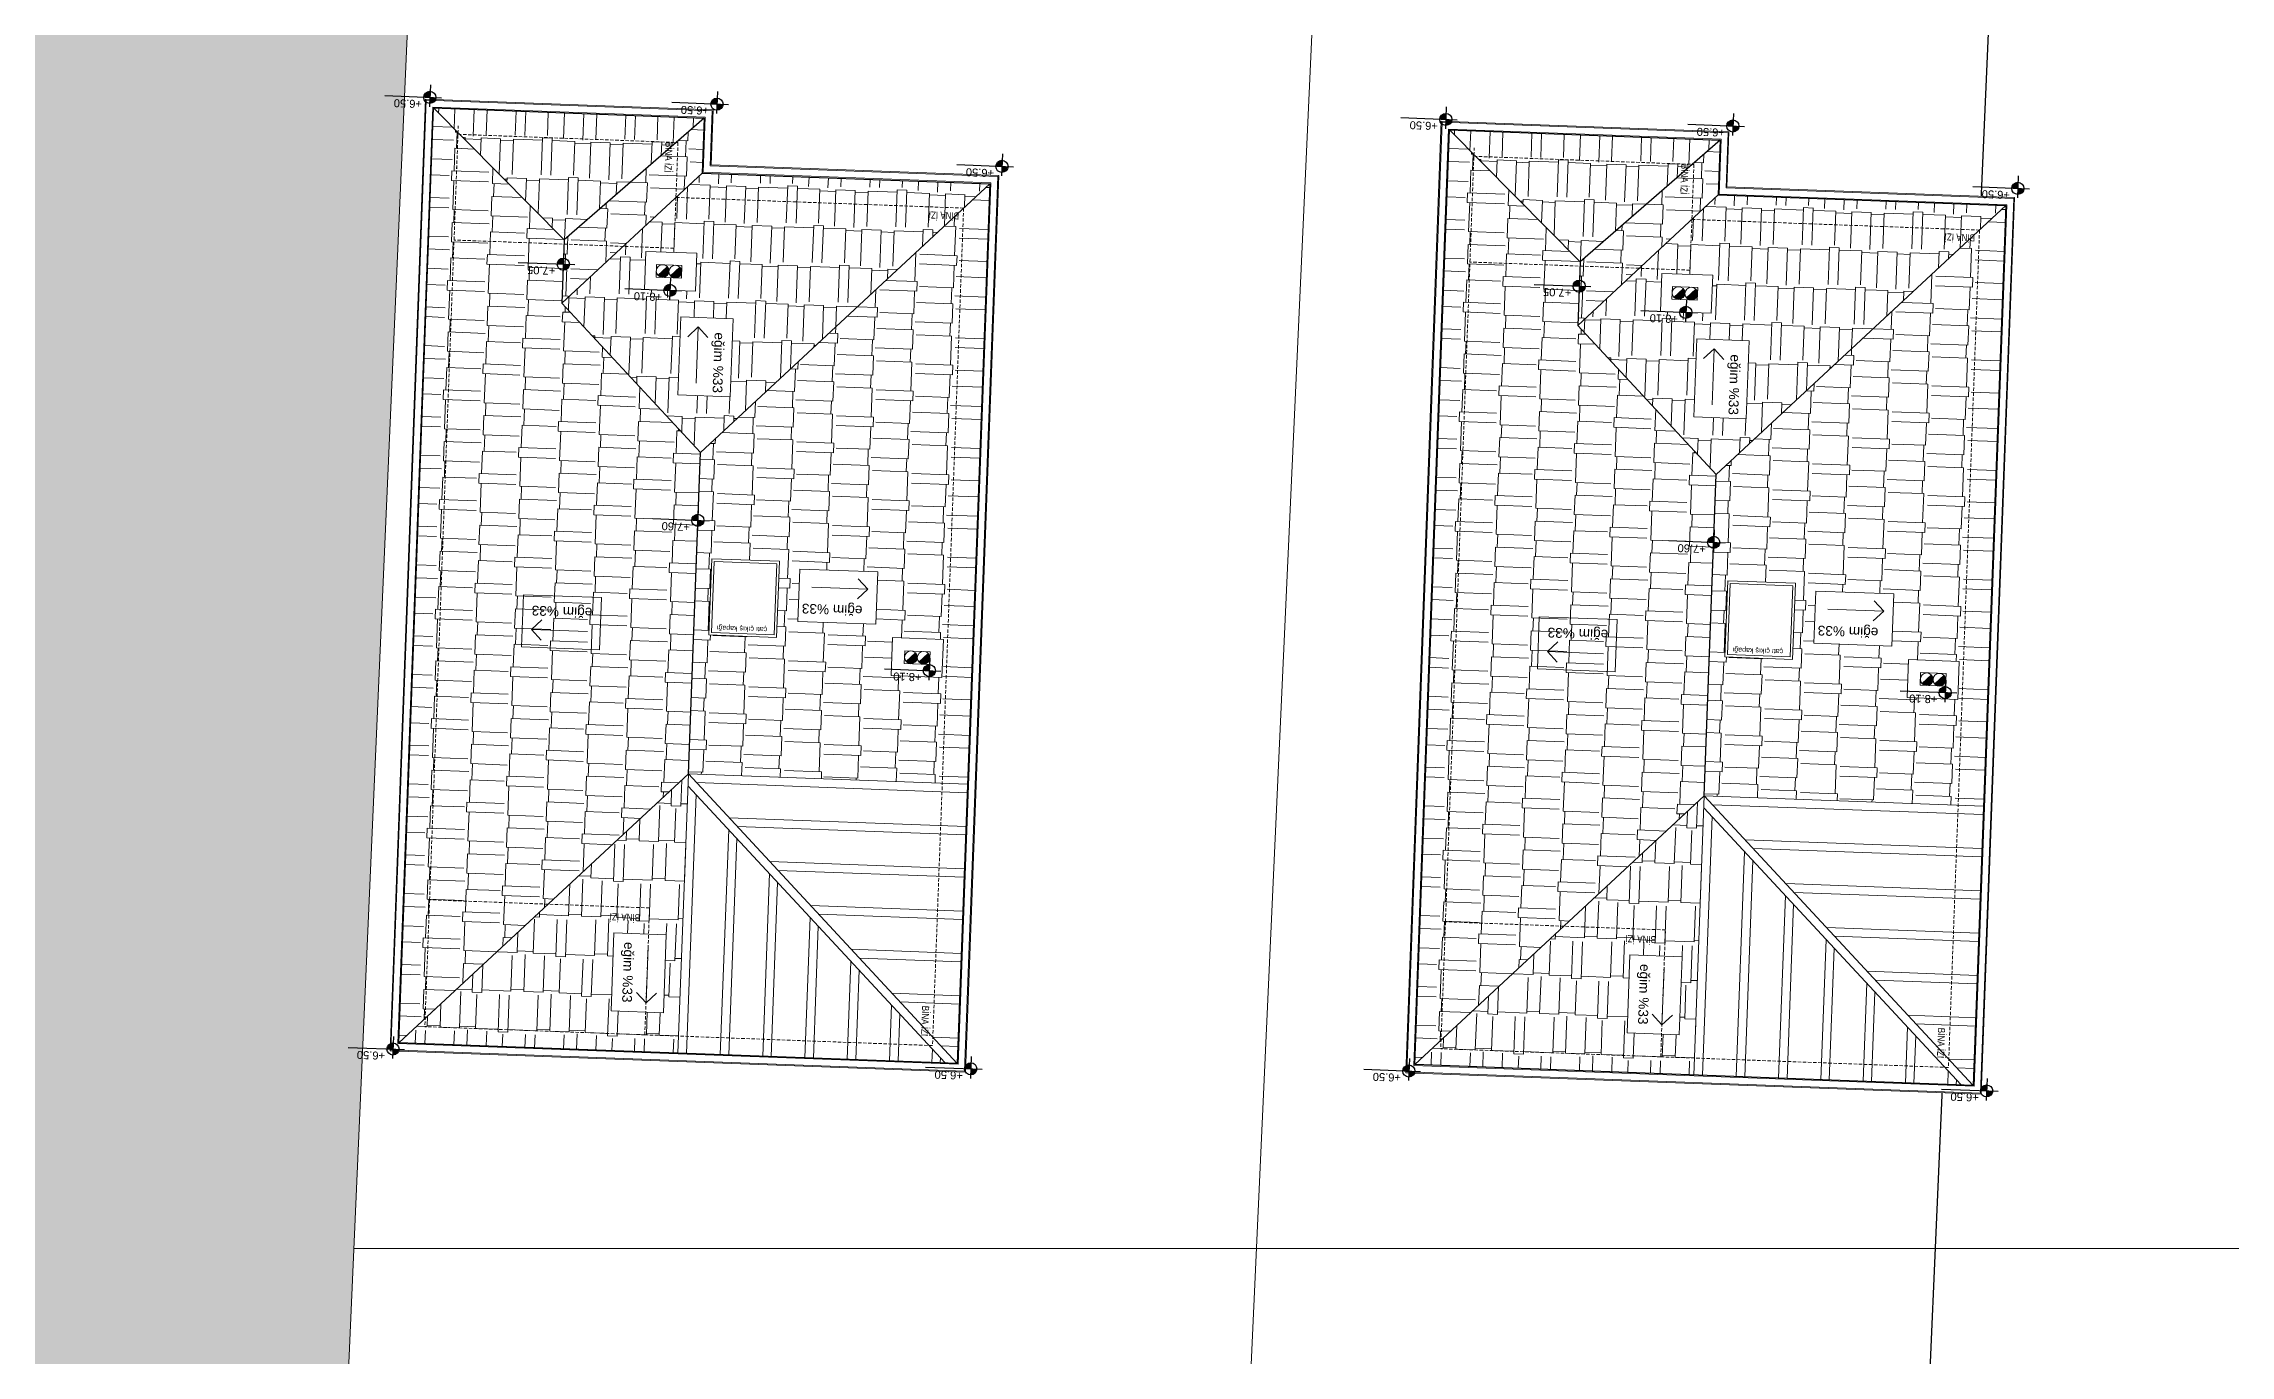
# Model space of a CAD drawing. Header units: centimetres. Extents: x 63871 to 181827, y -95930 to 42199.
# Drawn here: x 176099 to 178681, y -21051 to -19501 of the extents above; entities that cross this region are included whole.
import ezdxf
from ezdxf.enums import TextEntityAlignment as Align

# ---------------------------------------------------------------- set-up
doc = ezdxf.new("R2010")
doc.units = ezdxf.units.CM
doc.linetypes.add('11-021_500-SatisOfisi_220512$0${ Diamond }', pattern=[12, 4, -2, 2, 2, -2])
for name, color, linetype, lineweight in [('A-AREA-IDEN', 7, 'Continuous', 9), ('ARA SINIRLAR', 225, 'Continuous', 15), ('ARM_Pen_No__252', 8, 'Continuous', 18), ('Baca', 82, 'Continuous', 9), ('İz DÜŞÜMÜ', 7, '11-021_500-SatisOfisi_220512$0${ Diamond }', 18), ('OLUK', 222, 'Continuous', 15), ('TARAMA', 251, 'Continuous', 5), ('Çatı', 144, 'Continuous', 30), ('ÇEKME MESAFESİ', 5, 'Continuous', 25)]:
    doc.layers.add(name, color=color, linetype=linetype, lineweight=lineweight)
doc.layers.add('KOT', color=171, linetype='Continuous')
doc.styles.add('Arial', font='Arial.ttf', dxfattribs={"height": 250})
doc.styles.add('Arial_1', font='Arial.ttf', dxfattribs={"height": 300})
doc.styles.add('MtXpl_Arial_Narrow_1', font='')
doc.styles.get('MtXpl_Arial_Narrow_1').set_extended_font_data('Arial Narrow')
pattern_1 = [(177.87319, (374583.84, 8355.44), (-98.784803, -42.082955), [22.86, -19.05, 26.67, -11.43, 34.29, -15.24]), (177.87319, (374560.925, 8354.386), (-98.784803, -42.082955), [19.05, -72.39, 15.24, -22.86]), (177.87319, (374515.413, 8360.84), (-98.784803, -42.082955), [11.43, -118.11]), (267.87319, (374583.84, 8355.44), (30.6659616, -46.8903553), [43.815, -139.065]), (267.87319, (374560.995, 8356.29), (30.6659616, -46.8903553), [42.8625, -140.0175]), (267.87319, (374541.96, 8356.996), (30.6659616, -46.8903553), [40.005, -142.875]), (267.87319, (374515.413, 8360.842), (30.6659616, -46.8903553), [43.815, -139.065]), (267.87319, (374503.99, 8361.266), (30.6659616, -46.8903553), [43.815, -139.065]), (267.87319, (374469.618, 8359.683), (30.6659616, -46.8903553), [41.91, -140.97])]
pattern_2 = [(87.87319, (374583.84, 8355.44), (-42.082955, 98.784803), [22.86, -19.05, 26.67, -11.43, 34.29, -15.24]), (87.87319, (374582.784, 8378.356), (-42.082955, 98.784803), [19.05, -72.39, 15.24, -22.86]), (87.87319, (374589.24, 8423.87), (-42.082955, 98.784803), [11.43, -118.11]), (177.87319, (374583.84, 8355.44), (-46.8903553, -30.6659616), [43.815, -139.065]), (177.87319, (374584.688, 8378.285), (-46.8903553, -30.6659616), [42.8625, -140.0175]), (177.87319, (374585.395, 8397.322), (-46.8903553, -30.6659616), [40.005, -142.875]), (177.87319, (374589.24, 8423.868), (-46.8903553, -30.6659616), [43.815, -139.065]), (177.87319, (374589.664, 8435.29), (-46.8903553, -30.6659616), [43.815, -139.065]), (177.87319, (374588.08, 8469.662), (-46.8903553, -30.6659616), [41.91, -140.97])]
pattern_3 = [(177.87319, (375783.636, 8329.48), (-98.784803, -42.082955), [22.86, -19.05, 26.67, -11.43, 34.29, -15.24]), (177.87319, (375760.72, 8328.424), (-98.784803, -42.082955), [19.05, -72.39, 15.24, -22.86]), (177.87319, (375715.21, 8334.88), (-98.784803, -42.082955), [11.43, -118.11]), (267.87319, (375783.636, 8329.48), (30.6659616, -46.8903553), [43.815, -139.065]), (267.87319, (375760.792, 8330.327), (30.6659616, -46.8903553), [42.8625, -140.0175]), (267.87319, (375741.755, 8331.034), (30.6659616, -46.8903553), [40.005, -142.875]), (267.87319, (375715.21, 8334.88), (30.6659616, -46.8903553), [43.815, -139.065]), (267.87319, (375703.788, 8335.304), (30.6659616, -46.8903553), [43.815, -139.065]), (267.87319, (375669.415, 8333.72), (30.6659616, -46.8903553), [41.91, -140.97])]
pattern_4 = [(87.87319, (375783.636, 8329.48), (-42.082955, 98.784803), [22.86, -19.05, 26.67, -11.43, 34.29, -15.24]), (87.87319, (375782.58, 8352.394), (-42.082955, 98.784803), [19.05, -72.39, 15.24, -22.86]), (87.87319, (375789.037, 8397.906), (-42.082955, 98.784803), [11.43, -118.11]), (177.87319, (375783.636, 8329.48), (-46.8903553, -30.6659616), [43.815, -139.065]), (177.87319, (375784.485, 8352.323), (-46.8903553, -30.6659616), [42.8625, -140.0175]), (177.87319, (375785.192, 8371.36), (-46.8903553, -30.6659616), [40.005, -142.875]), (177.87319, (375789.037, 8397.906), (-46.8903553, -30.6659616), [43.815, -139.065]), (177.87319, (375789.46, 8409.328), (-46.8903553, -30.6659616), [43.815, -139.065]), (177.87319, (375787.878, 8443.7), (-46.8903553, -30.6659616), [41.91, -140.97])]

# ---------------------------------------------------------------- blocks, each defined once
blk = doc.blocks.new('afadfa')
at = {"layer": 'Baca'}
h = blk.add_hatch(color=0, dxfattribs=at)
h.dxf.hatch_style = 1
h.paths.add_polyline_path([(525548.6, 4261233.8, 0.670516), (525535.8, 4261228.6, 0.199315), (525538, 4261223.2)])
h = blk.add_hatch(color=0, dxfattribs=at)
h.dxf.hatch_style = 1
h.paths.add_polyline_path([(525563.7, 4261233.8, 0.675614), (525550.8, 4261228.6, 0.202965), (525553, 4261223.2)])
for p, q in [((525538, 4261223.2), (525548.6, 4261233.8)), ((525553, 4261223.2), (525563.7, 4261233.8))]:
    blk.add_line(p, q, dxfattribs=at)
blk.add_lwpolyline([(525535.8, 4261236.1), (525565.8, 4261236), (525565.8, 4261221), (525535.8, 4261221.1)], close=True, dxfattribs=at)
for centre in [(525543.3, 4261228.6), (525558.3, 4261228.6)]:
    blk.add_circle(centre, 7.5, dxfattribs=at)

msp = doc.modelspace()

# ---------------------------------------------------------------- hatches: boundary and pattern name
at = {"layer": 'ARM_Pen_No__252'}
h = msp.add_hatch(dxfattribs=at)
h.set_pattern_fill('AR-HBONE', color=256, scale=0.51)
h.set_pattern_definition([(45, (0, -50000), (0, 73.27889), [155.448, -51.816]), (135, (36.64, -49963.36), (7e-15, 73.27889), [155.448, -51.816])])
h.paths.add_polyline_path([(175831.7, -22792.7), (175698, -25837), (170756.8, -25732.5), (171754.5, -22792.7)], flags=16)
h.paths.add_polyline_path([(172826.5, -19554.1), (175594.7, -11397.4), (175086.1, -11173.9), (170154.1, -25719.7), (167433.7, -25662.2), (167268.2, -26108.9), (178575.2, -26347.5), (178595, -25898.2), (176249, -25848.6), (176859.4, -11953.3), (176318.3, -11715.5), (176016.1, -19117.2), (175993.1, -19117.2), (175975.4, -19521.1)])
h.paths.add_polyline_path([(175975.4, -19521.1), (172826.5, -19554.1), (171829.1, -22492.9), (175844.9, -22492.9)])

# ---------------------------------------------------------------- linework, layer by layer
at = {"layer": 'ARA SINIRLAR', "color": 5}
for p, q in [((176859.4, -11953.3), (176249, -25848.6)), ((177923.9, -12346.1), (177304.4, -25870.9)), ((176465.3, -20924.6), (178813.4, -20924.6))]:
    msp.add_line(p, q, dxfattribs=at)
at = {"layer": 'ÇEKME MESAFESİ'}
msp.add_lwpolyline([(177946.3, -29738.1), (178260.5, -22584.5), (178428.3, -18739.5), (178527.7, -16467.7), (178596.2, -14908.1), (178677.4, -13058.6), (178621.4, -12986.2), (177442.4, -12733.9), (177367, -12700.7), (174636, -11500.4), (172556.1, -11827.8), (171584.7, -14827.6), (170831.2, -17153.7), (170364.5, -18594.4), (169517.9, -21208.9), (168807.4, -23336.1), (167715.8, -26282.1)], dxfattribs=at)

# ---------------------------------------------------------------- next in the draw order: wipeouts: each hides what was drawn before it
for points in [[(177226.7, -19657.2), (177187.3, -20716.4), (176507.8, -20691.2), (176549.6, -19567), (176889.3, -19579.6), (176886.9, -19644.5)], [(178426.5, -19683.1), (178387.1, -20742.4), (177707.6, -20717.2), (177749.4, -19592.9), (178089.1, -19605.5), (178086.7, -19670.5)]]:
    msp.add_wipeout(points).dxf.layer = 'OLUK'

# ---------------------------------------------------------------- next in the draw order: hatches: boundary and pattern name
at = {"layer": 'KOT'}
h = msp.add_hatch(color=256, dxfattribs=at)
h.dxf.hatch_style = 1
h.paths.add_polyline_path([(176547.7, -19564.5, 0.009987), (176547.7, -19564.8), (176554.9, -19565.1), (176555.2, -19557.6, 0.414214)])
h = msp.add_hatch(color=256, dxfattribs=at)
h.dxf.hatch_style = 1
h.paths.add_polyline_path([(176554.7, -19571.5, 0.402561), (176562.1, -19564.9), (176554.9, -19564.7)])
h = msp.add_hatch(color=256, dxfattribs=at)
h.dxf.hatch_style = 1
h.paths.add_polyline_path([(176886.8, -19572.4, 0.009987), (176886.8, -19572.7), (176893.9, -19573), (176894.2, -19565.5, 0.414214)])
h = msp.add_hatch(color=256, dxfattribs=at)
h.dxf.hatch_style = 1
h.paths.add_polyline_path([(176893.7, -19579.4, 0.402561), (176901.1, -19572.8), (176893.9, -19572.5)])
h = msp.add_hatch(color=256, dxfattribs=at)
h.dxf.hatch_style = 1
h.paths.add_polyline_path([(177747.5, -19590.5, 0.009987), (177747.5, -19590.8), (177754.7, -19591.1), (177755, -19583.6, 0.414214)])
h = msp.add_hatch(color=256, dxfattribs=at)
h.dxf.hatch_style = 1
h.paths.add_polyline_path([(177754.5, -19597.5, 0.402561), (177761.9, -19590.9), (177754.7, -19590.6)])
h = msp.add_hatch(color=256, dxfattribs=at)
h.dxf.hatch_style = 1
h.paths.add_polyline_path([(178086.6, -19598.4, 0.009987), (178086.6, -19598.7), (178093.7, -19598.9), (178094, -19591.5, 0.414214)])
h = msp.add_hatch(color=256, dxfattribs=at)
h.dxf.hatch_style = 1
h.paths.add_polyline_path([(178093.5, -19605.4, 0.402561), (178100.9, -19598.8), (178093.7, -19598.5)])
h = msp.add_hatch(color=256, dxfattribs=at)
h.dxf.hatch_style = 1
h.paths.add_polyline_path([(177223.3, -19646.1, 0.009987), (177223.3, -19646.4), (177230.5, -19646.6), (177230.7, -19639.2, 0.414214)])
h = msp.add_hatch(color=256, dxfattribs=at)
h.dxf.hatch_style = 1
h.paths.add_polyline_path([(177230.2, -19653.1, 0.402561), (177237.6, -19646.5), (177230.5, -19646.2)])
h = msp.add_hatch(color=256, dxfattribs=at)
h.dxf.hatch_style = 1
h.paths.add_polyline_path([(178423.1, -19672, 0.009987), (178423.1, -19672.3), (178430.3, -19672.6), (178430.5, -19665.1, 0.414214)])
h = msp.add_hatch(color=256, dxfattribs=at)
h.dxf.hatch_style = 1
h.paths.add_polyline_path([(178430, -19679, 0.402561), (178437.4, -19672.4), (178430.3, -19672.2)])
h = msp.add_hatch(color=256, dxfattribs=at)
h.dxf.hatch_style = 1
h.paths.add_polyline_path([(176705.3, -19761.6, 0.009987), (176705.3, -19761.9), (176712.4, -19762.2), (176712.7, -19754.7, 0.414214)])
h = msp.add_hatch(color=256, dxfattribs=at)
h.dxf.hatch_style = 1
h.paths.add_polyline_path([(176712.2, -19768.6, 0.402561), (176719.6, -19762), (176712.4, -19761.7)])
h = msp.add_hatch(color=256, dxfattribs=at)
h.dxf.hatch_style = 1
h.paths.add_polyline_path([(176831.3, -19792.6, 0.009987), (176831.3, -19792.9), (176838.4, -19793.1), (176838.7, -19785.7, 0.414214)])
h = msp.add_hatch(color=256, dxfattribs=at)
h.dxf.hatch_style = 1
h.paths.add_polyline_path([(176838.2, -19799.6, 0.402561), (176845.6, -19793), (176838.4, -19792.7)])
h = msp.add_hatch(color=256, dxfattribs=at)
h.dxf.hatch_style = 1
h.paths.add_polyline_path([(177905.1, -19787.6, 0.009987), (177905.1, -19787.9), (177912.2, -19788.1), (177912.5, -19780.7, 0.414214)])
h = msp.add_hatch(color=256, dxfattribs=at)
h.dxf.hatch_style = 1
h.paths.add_polyline_path([(177912, -19794.6, 0.402561), (177919.4, -19788), (177912.2, -19787.7)])
h = msp.add_hatch(color=256, dxfattribs=at)
h.dxf.hatch_style = 1
h.paths.add_polyline_path([(178031.1, -19818.5, 0.009987), (178031.1, -19818.8), (178038.2, -19819.1), (178038.5, -19811.6, 0.414214)])
h = msp.add_hatch(color=256, dxfattribs=at)
h.dxf.hatch_style = 1
h.paths.add_polyline_path([(178038, -19825.5, 0.402561), (178045.4, -19818.9), (178038.2, -19818.7)])
h = msp.add_hatch(color=256, dxfattribs=at)
h.dxf.hatch_style = 1
h.paths.add_polyline_path([(176864.2, -20064.3, 0.009987), (176864.1, -20064.5), (176871.3, -20064.8), (176871.6, -20057.4, 0.414214)])
h = msp.add_hatch(color=256, dxfattribs=at)
h.dxf.hatch_style = 1
h.paths.add_polyline_path([(176871.1, -20071.3, 0.402561), (176878.5, -20064.7), (176871.3, -20064.4)])
h = msp.add_hatch(color=256, dxfattribs=at)
h.dxf.hatch_style = 1
h.paths.add_polyline_path([(178063.9, -20090.2, 0.009987), (178063.9, -20090.5), (178071.1, -20090.8), (178071.4, -20083.3, 0.414214)])
h = msp.add_hatch(color=256, dxfattribs=at)
h.dxf.hatch_style = 1
h.paths.add_polyline_path([(178070.9, -20097.2, 0.402561), (178078.3, -20090.6), (178071.1, -20090.4)])
h = msp.add_hatch(color=256, dxfattribs=at)
h.dxf.hatch_style = 1
h.paths.add_polyline_path([(177137.6, -20241.8, 0.009987), (177137.6, -20242.1), (177144.7, -20242.4), (177145, -20234.9, 0.414214)])
h = msp.add_hatch(color=256, dxfattribs=at)
h.dxf.hatch_style = 1
h.paths.add_polyline_path([(177144.5, -20248.8, 0.402561), (177151.9, -20242.2), (177144.8, -20242)])
h = msp.add_hatch(color=256, dxfattribs=at)
h.dxf.hatch_style = 1
h.paths.add_polyline_path([(178337.4, -20267.8, 0.009987), (178337.4, -20268.1), (178344.5, -20268.3), (178344.8, -20260.9, 0.414214)])
h = msp.add_hatch(color=256, dxfattribs=at)
h.dxf.hatch_style = 1
h.paths.add_polyline_path([(178344.3, -20274.8, 0.402561), (178351.7, -20268.2), (178344.6, -20267.9)])
h = msp.add_hatch(color=256, dxfattribs=at)
h.dxf.hatch_style = 1
h.paths.add_polyline_path([(176504.1, -20688.9, 0.009987), (176504.1, -20689.2), (176511.3, -20689.4), (176511.6, -20682, 0.414214)])
h = msp.add_hatch(color=256, dxfattribs=at)
h.dxf.hatch_style = 1
h.paths.add_polyline_path([(176511.1, -20695.9, 0.402561), (176518.5, -20689.3), (176511.3, -20689)])
h = msp.add_hatch(color=256, dxfattribs=at)
h.dxf.hatch_style = 1
h.paths.add_polyline_path([(177186.4, -20712.3, 0.009987), (177186.4, -20712.6), (177193.6, -20712.9), (177193.8, -20705.4, 0.414214)])
h = msp.add_hatch(color=256, dxfattribs=at)
h.dxf.hatch_style = 1
h.paths.add_polyline_path([(177703.9, -20714.8, 0.009987), (177703.9, -20715.1), (177711.1, -20715.4), (177711.4, -20707.9, 0.414214)])
h = msp.add_hatch(color=256, dxfattribs=at)
h.dxf.hatch_style = 1
h.paths.add_polyline_path([(177193.3, -20719.3, 0.402561), (177200.7, -20712.7), (177193.6, -20712.5)])
h = msp.add_hatch(color=256, dxfattribs=at)
h.dxf.hatch_style = 1
h.paths.add_polyline_path([(177710.9, -20721.8, 0.402561), (177718.3, -20715.2), (177711.1, -20715)])
h = msp.add_hatch(color=256, dxfattribs=at)
h.dxf.hatch_style = 1
h.paths.add_polyline_path([(178386.2, -20738.3, 0.009987), (178386.2, -20738.6), (178393.4, -20738.8), (178393.6, -20731.4, 0.414214)])
h = msp.add_hatch(color=256, dxfattribs=at)
h.dxf.hatch_style = 1
h.paths.add_polyline_path([(178393.1, -20745.3, 0.402561), (178400.5, -20738.7), (178393.4, -20738.4)])
at = {"layer": 'Çatı', "lineweight": 15}
h = msp.add_hatch(dxfattribs=at)
h.set_pattern_fill('AR-RSHKE', color=251, scale=0.15, angle=267.8732)
h.set_pattern_definition([(267.87319, (374583.84, 8355.44), (42.082955, -98.784803), [22.86, -19.05, 26.67, -11.43, 34.29, -15.24]), (267.87319, (374584.895, 8332.526), (42.082955, -98.784803), [19.05, -72.39, 15.24, -22.86]), (267.87319, (374578.44, 8287.014), (42.082955, -98.784803), [11.43, -118.11]), (357.87319, (374583.84, 8355.44), (46.8903553, 30.6659616), [43.815, -139.065]), (357.87319, (374582.99, 8332.597), (46.8903553, 30.6659616), [42.8625, -140.0175]), (357.87319, (374582.284, 8313.56), (46.8903553, 30.6659616), [40.005, -142.875]), (357.87319, (374578.44, 8287.014), (46.8903553, 30.6659616), [43.815, -139.065]), (357.87319, (374578.015, 8275.592), (46.8903553, 30.6659616), [43.815, -139.065]), (357.87319, (374579.598, 8241.22), (46.8903553, 30.6659616), [41.91, -140.97])])
h.paths.add_polyline_path([(176874.3, -19984.3), (176710.7, -19808.1), (176710.7, -19808.1), (176713.5, -19733.2), (176559.2, -19577.3), (176518.2, -20681.6), (176860.2, -20364)])
h = msp.add_hatch(dxfattribs=at)
h.set_pattern_fill('AR-RSHKE', color=251, scale=0.15, angle=177.8732)
h.set_pattern_definition(pattern_1)
h.paths.add_polyline_path([(176879, -19589.2), (176559.2, -19577.3), (176713.5, -19733.2)])
h.paths.add_polyline_path([(176830.8, -19614.6), (176829.2, -19655.7), (176844.4, -19656.3), (176846, -19615.2)], flags=24)
h = msp.add_hatch(dxfattribs=at)
h.set_pattern_fill('AR-RSHKE', color=251, scale=0.15, angle=447.8732)
h.set_pattern_definition(pattern_2)
h.paths.add_polyline_path([(176713.5, -19733.2), (176710.7, -19808.1), (176876.5, -19654.2), (176879, -19589.2)])
h.paths.add_polyline_path([(176830.8, -19614.6), (176829.2, -19655.7), (176844.4, -19656.3), (176846, -19615.2)], flags=25)
h = msp.add_hatch(dxfattribs=at)
h.set_pattern_fill('AR-RSHKE', color=251, scale=0.15, angle=267.8732)
h.set_pattern_definition([(267.87319, (375783.636, 8329.48), (42.082955, -98.784803), [22.86, -19.05, 26.67, -11.43, 34.29, -15.24]), (267.87319, (375784.69, 8306.564), (42.082955, -98.784803), [19.05, -72.39, 15.24, -22.86]), (267.87319, (375778.236, 8261.05), (42.082955, -98.784803), [11.43, -118.11]), (357.87319, (375783.636, 8329.48), (46.8903553, 30.6659616), [43.815, -139.065]), (357.87319, (375782.788, 8306.635), (46.8903553, 30.6659616), [42.8625, -140.0175]), (357.87319, (375782.08, 8287.598), (46.8903553, 30.6659616), [40.005, -142.875]), (357.87319, (375778.236, 8261.052), (46.8903553, 30.6659616), [43.815, -139.065]), (357.87319, (375777.81, 8249.63), (46.8903553, 30.6659616), [43.815, -139.065]), (357.87319, (375779.395, 8215.258), (46.8903553, 30.6659616), [41.91, -140.97])])
h.paths.add_polyline_path([(178074.1, -20010.3), (177910.5, -19834.1), (177910.5, -19834.1), (177913.3, -19759.1), (177759, -19603.3), (177718, -20707.5), (178060, -20390)])
h = msp.add_hatch(dxfattribs=at)
h.set_pattern_fill('AR-RSHKE', color=251, scale=0.15, angle=177.8732)
h.set_pattern_definition(pattern_3)
h.paths.add_polyline_path([(178078.8, -19615.2), (177759, -19603.3), (177913.3, -19759.1)])
h.paths.add_polyline_path([(178030.6, -19640.6), (178029, -19681.7), (178044.2, -19682.2), (178045.8, -19641.2)], flags=24)
h = msp.add_hatch(dxfattribs=at)
h.set_pattern_fill('AR-RSHKE', color=251, scale=0.15, angle=447.8732)
h.set_pattern_definition(pattern_4)
h.paths.add_polyline_path([(177913.3, -19759.1), (177910.5, -19834.1), (178076.3, -19680.1), (178078.8, -19615.2)])
h.paths.add_polyline_path([(178030.6, -19640.6), (178029, -19681.7), (178044.2, -19682.2), (178045.8, -19641.2)], flags=25)
h = msp.add_hatch(dxfattribs=at)
h.set_pattern_fill('AR-RSHKE', color=251, scale=0.15, angle=177.8732)
h.set_pattern_definition(pattern_1)
h.paths.add_polyline_path([(176710.7, -19808.1), (176874.3, -19984.3), (177216.3, -19666.8), (176876.5, -19654.2)])
h.paths.add_polyline_path([(176808.5, -19791.7), (176810.1, -19746.8), (176870.1, -19749), (176868.4, -19793.9)], flags=16)
h.paths.add_polyline_path([(176821.9, -19777.2), (176822.5, -19762.2), (176852.5, -19763.3), (176851.9, -19778.4)], flags=0)
h.paths.add_polyline_path([(176822.2, -19769.7, -1), (176837.2, -19770.3, -1), (176852.2, -19770.8, -1), (176837.2, -19770.3, -1)], flags=0)
h.paths.add_polyline_path([(176851.3, -19824.2), (176913, -19826.5), (176909.6, -19918.5), (176847.9, -19916.3)], flags=16)
h.paths.add_polyline_path([(176885.2, -19839.3), (176882.3, -19916.5), (176906, -19917.4), (176908.9, -19840.1)], flags=8)
h.paths.add_polyline_path([(177182.7, -19698.3), (177141.7, -19696.8), (177141.1, -19712), (177182.2, -19713.5)], flags=25)
h = msp.add_hatch(dxfattribs=at)
h.set_pattern_fill('AR-RSHKE', color=251, scale=0.15, angle=447.8732)
h.set_pattern_definition(pattern_2)
h.paths.add_polyline_path([(176860.2, -20364), (177190, -20376.3), (177216.3, -19666.8), (176874.3, -19984.3)])
h.paths.add_polyline_path([(177084, -20125.4), (177081.7, -20187.2), (176989.6, -20183.8), (176991.9, -20122)], flags=16)
h.paths.add_polyline_path([(176967.7, -20112.9), (176964.4, -20202.8), (176884.4, -20199.8), (176887.8, -20109.9)], flags=16)
h.paths.add_polyline_path([(176964.6, -20115.7), (176961.5, -20199.7), (176887.5, -20196.9), (176890.7, -20113)], flags=0)
h.paths.add_polyline_path([(177101.3, -20202.9), (177161.3, -20205.2), (177159.6, -20250.1), (177099.7, -20247.9)], flags=16)
h.paths.add_polyline_path([(177115.8, -20218.4), (177145.7, -20219.6), (177145.2, -20234.6), (177115.2, -20233.5)], flags=0)
h.paths.add_polyline_path([(177130.5, -20226.5, -1), (177145.5, -20227.1, -1), (177130.5, -20226.5, -1), (177115.5, -20226, -1)], flags=0)
h.paths.add_polyline_path([(177068.9, -20159.3), (176991.6, -20156.5), (176990.7, -20180.2), (177068, -20183.1)], flags=8)
h.paths.add_polyline_path([(176955.5, -20187.3), (176891.6, -20185), (176891.2, -20196.5), (176955.1, -20198.9)], flags=8)
h = msp.add_hatch(dxfattribs=at)
h.set_pattern_fill('AR-RSHKE', color=251, scale=0.15, angle=177.8732)
h.set_pattern_definition(pattern_3)
h.paths.add_polyline_path([(177910.5, -19834.1), (178074.1, -20010.3), (178416.1, -19692.7), (178076.3, -19680.1)])
h.paths.add_polyline_path([(178008.3, -19817.7), (178009.9, -19772.7), (178069.9, -19775), (178068.2, -19819.9)], flags=16)
h.paths.add_polyline_path([(178021.7, -19803.2), (178022.3, -19788.1), (178052.3, -19789.3), (178051.7, -19804.3)], flags=0)
h.paths.add_polyline_path([(178022, -19795.7, -1), (178037, -19796.2, -1), (178052, -19796.8, -1), (178037, -19796.2, -1)], flags=0)
h.paths.add_polyline_path([(178051.1, -19850.1), (178112.8, -19852.4), (178109.4, -19944.5), (178047.7, -19942.2)], flags=16)
h.paths.add_polyline_path([(178085, -19865.2), (178082.1, -19942.5), (178105.8, -19943.4), (178108.7, -19866.1)], flags=8)
h.paths.add_polyline_path([(178382.5, -19724.3), (178341.5, -19722.7), (178340.9, -19737.9), (178381.9, -19739.5)], flags=25)
h = msp.add_hatch(dxfattribs=at)
h.set_pattern_fill('AR-RSHKE', color=251, scale=0.15, angle=447.8732)
h.set_pattern_definition(pattern_4)
h.paths.add_polyline_path([(178060, -20390), (178389.8, -20402.2), (178416.1, -19692.7), (178074.1, -20010.3)])
h.paths.add_polyline_path([(178283.8, -20151.4), (178281.5, -20213.1), (178189.4, -20209.7), (178191.7, -20148)], flags=16)
h.paths.add_polyline_path([(178167.5, -20138.8), (178164.2, -20228.8), (178084.2, -20225.8), (178087.6, -20135.9)], flags=16)
h.paths.add_polyline_path([(178164.4, -20141.7), (178161.3, -20225.6), (178087.3, -20222.9), (178090.5, -20139)], flags=0)
h.paths.add_polyline_path([(178301.1, -20228.9), (178361.1, -20231.1), (178359.4, -20276.1), (178299.5, -20273.9)], flags=16)
h.paths.add_polyline_path([(178315.6, -20244.4), (178345.5, -20245.6), (178345, -20260.6), (178315, -20259.4)], flags=0)
h.paths.add_polyline_path([(178330.3, -20252.5, -1), (178345.3, -20253.1, -1), (178330.3, -20252.5, -1), (178315.3, -20251.9, -1)], flags=0)
h.paths.add_polyline_path([(178268.7, -20185.3), (178191.4, -20182.4), (178190.5, -20206.2), (178267.8, -20209)], flags=8)
h.paths.add_polyline_path([(178155.3, -20213.3), (178091.4, -20210.9), (178091, -20222.5), (178154.9, -20224.8)], flags=8)
h = msp.add_hatch(dxfattribs=at)
h.set_pattern_fill('AR-RSHKE', color=251, scale=0.15, angle=357.8732)
h.set_pattern_definition([(357.87319, (374583.84, 8355.44), (98.784803, 42.082955), [22.86, -19.05, 26.67, -11.43, 34.29, -15.24]), (357.87319, (374606.755, 8356.496), (98.784803, 42.082955), [19.05, -72.39, 15.24, -22.86]), (357.87319, (374652.266, 8350.04), (98.784803, 42.082955), [11.43, -118.11]), (87.87319, (374583.84, 8355.44), (-30.6659616, 46.8903553), [43.815, -139.065]), (87.87319, (374606.684, 8354.593), (-30.6659616, 46.8903553), [42.8625, -140.0175]), (87.87319, (374625.72, 8353.886), (-30.6659616, 46.8903553), [40.005, -142.875]), (87.87319, (374652.266, 8350.04), (-30.6659616, 46.8903553), [43.815, -139.065]), (87.87319, (374663.69, 8349.616), (-30.6659616, 46.8903553), [43.815, -139.065]), (87.87319, (374698.06, 8351.2), (-30.6659616, 46.8903553), [41.91, -140.97])])
h.paths.add_polyline_path([(176860.2, -20364), (176518.2, -20681.6), (176847.9, -20693.8)])
h.paths.add_polyline_path([(176834.1, -20554.3), (176830.6, -20646.4), (176768.9, -20644.1), (176772.3, -20552)], flags=16)
h.paths.add_polyline_path([(176778.3, -20559.4), (176775.4, -20636.7), (176799.2, -20637.6), (176802, -20560.3)], flags=8)
h.paths.add_polyline_path([(176805.9, -20527.4), (176764.9, -20525.9), (176764.3, -20541.1), (176805.4, -20542.7)], flags=24)
h = msp.add_hatch(dxfattribs=at)
h.set_pattern_fill('AR-RSHKE', color=251, scale=0.15, angle=357.8732)
h.set_pattern_definition([(357.87319, (375783.636, 8329.48), (98.784803, 42.082955), [22.86, -19.05, 26.67, -11.43, 34.29, -15.24]), (357.87319, (375806.55, 8330.534), (98.784803, 42.082955), [19.05, -72.39, 15.24, -22.86]), (357.87319, (375852.063, 8324.08), (98.784803, 42.082955), [11.43, -118.11]), (87.87319, (375783.636, 8329.48), (-30.6659616, 46.8903553), [43.815, -139.065]), (87.87319, (375806.48, 8328.63), (-30.6659616, 46.8903553), [42.8625, -140.0175]), (87.87319, (375825.517, 8327.924), (-30.6659616, 46.8903553), [40.005, -142.875]), (87.87319, (375852.063, 8324.078), (-30.6659616, 46.8903553), [43.815, -139.065]), (87.87319, (375863.485, 8323.654), (-30.6659616, 46.8903553), [43.815, -139.065]), (87.87319, (375897.858, 8325.237), (-30.6659616, 46.8903553), [41.91, -140.97])])
h.paths.add_polyline_path([(178060, -20390), (177718, -20707.5), (178047.7, -20719.8)])
h.paths.add_polyline_path([(178033.9, -20580.2), (178030.4, -20672.3), (177968.7, -20670), (177972.1, -20578)], flags=16)
h.paths.add_polyline_path([(177978.1, -20585.4), (177975.2, -20662.6), (177999, -20663.5), (178001.8, -20586.2)], flags=8)
h.paths.add_polyline_path([(178005.7, -20553.4), (177964.7, -20551.8), (177964.1, -20567.1), (178005.2, -20568.6)], flags=24)

# ---------------------------------------------------------------- next in the draw order: linework, layer by layer
at = {"layer": 'A-AREA-IDEN'}
for p, q in [((176871.8, -19836), (176859.4, -19847.5)), ((176869.3, -19902.3), (176871.8, -19836)), ((176871.8, -19836), (176883.2, -19848.4)), ((178071.6, -19862), (178059.2, -19873.4)), ((178069.1, -19928.2), (178071.6, -19862)), ((178071.6, -19862), (178083, -19874.3)), ((177072.1, -20145.9), (177060.7, -20133.6)), ((177005.9, -20143.5), (177072.1, -20145.9)), ((177072.1, -20145.9), (177059.8, -20157.4)), ((178271.9, -20171.9), (178260.5, -20159.6)), ((176674.9, -20193.6), (176687.2, -20182.1)), ((176741.1, -20196), (176674.9, -20193.6)), ((176674.9, -20193.6), (176686.3, -20205.9)), ((178205.7, -20169.4), (178271.9, -20171.9)), ((178271.9, -20171.9), (178259.6, -20183.3)), ((177874.7, -20219.5), (177887, -20208.1)), ((177940.9, -20222), (177874.7, -20219.5)), ((177874.7, -20219.5), (177886.1, -20231.9)), ((176812.6, -20568.3), (176810.2, -20634.5)), ((178012.4, -20594.2), (178010, -20660.5)), ((176810.2, -20634.5), (176798.7, -20622.2)), ((176810.2, -20634.5), (176822.5, -20623.1)), ((178010, -20660.5), (177998.5, -20648.1)), ((178010, -20660.5), (178022.3, -20649))]:
    msp.add_line(p, q, dxfattribs=at)
for points in [[(176847.9, -19916.3), (176851.3, -19824.2), (176913, -19826.5), (176909.6, -19918.5)], [(178047.7, -19942.2), (178051.1, -19850.1), (178112.8, -19852.4), (178109.4, -19944.5)], [(176964.4, -20202.8), (176884.4, -20199.8), (176887.8, -20109.9), (176967.7, -20112.9)], [(176961.5, -20199.7), (176887.5, -20196.9), (176890.7, -20113), (176964.6, -20115.7)], [(176991.9, -20122), (177084, -20125.4), (177081.7, -20187.2), (176989.6, -20183.8)], [(178164.2, -20228.8), (178084.2, -20225.8), (178087.6, -20135.9), (178167.5, -20138.8)], [(178161.3, -20225.6), (178087.3, -20222.9), (178090.5, -20139), (178164.4, -20141.7)], [(176755.1, -20217.5), (176663, -20214.1), (176665.3, -20152.3), (176757.4, -20155.7)], [(178191.7, -20148), (178283.8, -20151.4), (178281.5, -20213.1), (178189.4, -20209.7)], [(177954.9, -20243.4), (177862.8, -20240), (177865.1, -20178.3), (177957.2, -20181.7)], [(176834.1, -20554.3), (176830.6, -20646.4), (176768.9, -20644.1), (176772.3, -20552)], [(178033.9, -20580.2), (178030.4, -20672.3), (177968.7, -20670), (177972.1, -20578)]]:
    msp.add_lwpolyline(points, close=True, dxfattribs=at)
at = {"layer": 'Baca'}
for points in [[(176870.1, -19749), (176810.1, -19746.8), (176808.5, -19791.7), (176868.4, -19793.9)], [(178069.9, -19775), (178009.9, -19772.7), (178008.3, -19817.7), (178068.2, -19819.9)], [(177161.3, -20205.2), (177101.3, -20202.9), (177099.7, -20247.9), (177159.6, -20250.1)], [(178361.1, -20231.1), (178301.1, -20228.9), (178299.5, -20273.9), (178359.4, -20276.1)]]:
    msp.add_lwpolyline(points, close=True, dxfattribs=at)
at = {"layer": 'İz DÜŞÜMÜ'}
for p, q in [((176554.5, -20512.8), (176548.9, -20662.7)), ((177754.3, -20538.8), (177748.7, -20688.7)), ((176808.7, -20672.3), (176548.9, -20662.7)), ((178008.5, -20698.3), (177748.7, -20688.7))]:
    msp.add_line(p, q, dxfattribs=at)
for points in [[(176845.5, -19683), (176843.2, -19743), (176583.4, -19733.3), (176588, -19608.4), (176847.9, -19618.1), (176845.5, -19683), (177185.2, -19695.6), (177148.5, -20685), (176808.7, -20672.3), (176814.3, -20522.4), (176554.5, -20512.8), (176588.4, -19598.4)], [(178045.3, -19709), (178043, -19768.9), (177783.2, -19759.3), (177787.8, -19634.4), (178047.7, -19644), (178045.3, -19709), (178385, -19721.6), (178348.3, -20710.9), (178008.5, -20698.3), (178014.1, -20548.4), (177754.3, -20538.8), (177788.2, -19624.4)]]:
    msp.add_lwpolyline(points, dxfattribs=at)
at = {"layer": 'KOT'}
for p, q in [((176568.5, -19565.6), (176501.8, -19563.1)), ((176555.5, -19550), (176554.5, -19576.1)), ((176907.6, -19573.5), (176840.8, -19571)), ((176894.5, -19557.9), (176893.5, -19583.9)), ((177768.3, -19591.6), (177701.6, -19589.1)), ((177755.3, -19576), (177754.3, -19602)), ((178107.4, -19599.4), (178040.6, -19596.9)), ((178094.3, -19583.8), (178093.3, -19609.9)), ((177244.1, -19647.1), (177177.3, -19644.6)), ((177231, -19631.5), (177230.1, -19657.6)), ((178443.9, -19673.1), (178377.1, -19670.6)), ((178430.8, -19657.5), (178429.9, -19683.6)), ((176713, -19747.1), (176712, -19773.1)), ((176726.1, -19762.7), (176659.3, -19760.2)), ((176839, -19778), (176838, -19804.1)), ((177912.8, -19773), (177911.8, -19799.1)), ((176852.1, -19793.6), (176785.3, -19791.1)), ((177925.9, -19788.6), (177859.1, -19786.2)), ((178038.8, -19804), (178037.8, -19830.1)), ((178051.9, -19819.6), (177985.1, -19817.1)), ((176884.9, -20065.3), (176818.2, -20062.8)), ((176871.9, -20049.7), (176870.9, -20075.8)), ((178084.7, -20091.3), (178018, -20088.8)), ((178071.7, -20075.7), (178070.7, -20101.7)), ((177158.4, -20242.9), (177091.6, -20240.4)), ((177145.3, -20227.3), (177144.3, -20253.3)), ((178358.2, -20268.8), (178291.4, -20266.4)), ((178345.1, -20253.3), (178344.1, -20279.3)), ((176511.9, -20674.3), (176510.9, -20700.4)), ((176524.9, -20689.9), (176458.2, -20687.5)), ((177194.1, -20697.8), (177193.2, -20723.9)), ((177711.7, -20700.3), (177710.7, -20726.4)), ((177207.2, -20713.4), (177140.4, -20710.9)), ((177724.7, -20715.9), (177658, -20713.4)), ((178393.9, -20723.8), (178393, -20749.8)), ((178407, -20739.4), (178340.2, -20736.9))]:
    msp.add_line(p, q, dxfattribs=at)
for centre in [(176554.9, -19564.8), (176893.9, -19572.7), (177754.7, -19590.8), (178093.7, -19598.6), (177230.5, -19646.3), (178430.3, -19672.3), (176712.4, -19761.9), (176838.4, -19792.8), (177912.2, -19787.8), (178038.2, -19818.8), (176871.3, -20064.5), (178071.1, -20090.5), (177144.8, -20242.1), (178344.5, -20268.1), (176511.3, -20689.1), (177193.6, -20712.6), (177711.1, -20715.1), (178393.4, -20738.6)]:
    msp.add_circle(centre, 7.17, dxfattribs=at)
at = {"layer": 'OLUK'}
for points in [[(176889.3, -19579.6), (176886.9, -19644.5), (177226.7, -19657.2), (177187.3, -20716.4), (176507.8, -20691.2), (176549.6, -19567)], [(176888.3, -19580.5), (176885.9, -19645.5), (177225.6, -19658.1), (177186.4, -20715.4), (176508.8, -20690.2), (176550.5, -19568)], [(176880, -19588.2), (176877.6, -19653.2), (177217.3, -19665.8), (177178.7, -20707.1), (176517.1, -20682.5), (176558.2, -19576.3)], [(178089.1, -19605.5), (178086.7, -19670.5), (178426.5, -19683.1), (178387.1, -20742.4), (177707.6, -20717.2), (177749.4, -19592.9)], [(178088.1, -19606.5), (178085.7, -19671.5), (178425.4, -19684.1), (178386.2, -20741.3), (177708.6, -20716.2), (177750.3, -19594)], [(178079.8, -19614.2), (178077.4, -19679.2), (178417.1, -19691.8), (178378.5, -20733.1), (177716.9, -20708.5), (177758, -19602.3)]]:
    msp.add_lwpolyline(points, close=True, dxfattribs=at)
at = {"layer": 'TARAMA'}
for p, q in [((176860.2, -20364), (176847.9, -20693.8)), ((176860.2, -20364), (177177.7, -20706.1)), ((176860.2, -20364), (177190, -20376.3)), ((176869.8, -20374.4), (177189.6, -20386.3)), ((176869.3, -20388.5), (176857.9, -20694.2)), ((177163.6, -20705.5), (176859.7, -20378.2)), ((178060, -20390), (178047.7, -20719.8)), ((178060, -20390), (178377.5, -20732)), ((178060, -20390), (178389.8, -20402.2)), ((176908.3, -20415.9), (177188.1, -20426.3)), ((178069.1, -20414.5), (178057.7, -20720.1)), ((178363.4, -20731.5), (178059.5, -20404.1)), ((178069.6, -20400.4), (178389.4, -20412.2)), ((176907.8, -20430), (176897.9, -20695.7)), ((176917.4, -20440.4), (176907.9, -20696)), ((176917.9, -20426.2), (177187.7, -20436.2)), ((178108.1, -20441.8), (178387.9, -20452.2)), ((176956.4, -20467.7), (177186.3, -20476.2)), ((178107.6, -20456), (178097.7, -20721.6)), ((178117.2, -20466.3), (178107.7, -20722)), ((178117.7, -20452.2), (178387.5, -20462.2)), ((176955.9, -20481.8), (176947.9, -20697.5)), ((176965.5, -20492.2), (176957.9, -20697.9)), ((176966, -20478), (177185.9, -20486.2)), ((178156.2, -20493.6), (178386, -20502.2)), ((177004.5, -20519.5), (177184.4, -20526.2)), ((178155.7, -20507.8), (178147.7, -20723.5)), ((178165.3, -20518.1), (178157.7, -20723.9)), ((178165.8, -20504), (178385.7, -20512.2)), ((177004, -20533.6), (176997.8, -20699.4)), ((177013.6, -20544), (177007.8, -20699.8)), ((177014.1, -20529.9), (177184, -20536.2)), ((178204.3, -20545.5), (178384.2, -20552.1)), ((177052.6, -20571.3), (177182.5, -20576.1)), ((178203.8, -20559.6), (178197.6, -20725.3)), ((178213.4, -20570), (178207.6, -20725.7)), ((178213.9, -20555.8), (178383.8, -20562.1)), ((177052.1, -20585.5), (177047.8, -20701.2)), ((177061.7, -20595.8), (177057.8, -20701.6)), ((177062.3, -20581.7), (177182.2, -20586.1)), ((178252.4, -20597.3), (178382.3, -20602.1)), ((177100.7, -20623.1), (177180.7, -20626.1)), ((178251.9, -20611.4), (178247.6, -20727.2)), ((178261.5, -20621.8), (178257.6, -20727.6)), ((178262, -20607.7), (178382, -20612.1)), ((177100.2, -20637.3), (177097.8, -20703.1)), ((177109.8, -20647.6), (177107.8, -20703.5)), ((177110.4, -20633.5), (177180.3, -20636.1)), ((178300.5, -20649.1), (178380.5, -20652.1)), ((177148.9, -20675), (177178.8, -20676.1)), ((178300, -20663.2), (178297.6, -20729.1)), ((178309.6, -20673.6), (178307.6, -20729.4)), ((178310.2, -20659.5), (178380.1, -20662.1)), ((177148.3, -20689.1), (177147.7, -20704.9)), ((177157.9, -20699.5), (177157.7, -20705.3)), ((177158.5, -20685.3), (177178.5, -20686.1)), ((178348.6, -20700.9), (178378.6, -20702)), ((178348.1, -20715.1), (178347.5, -20730.9)), ((178357.7, -20725.4), (178357.5, -20731.3)), ((178358.3, -20711.3), (178378.3, -20712))]:
    msp.add_line(p, q, dxfattribs=at)
at = {"layer": 'Çatı'}
for p, q in [((176713.5, -19733.2), (176559.2, -19577.3)), ((176879, -19589.2), (176713.5, -19733.2)), ((177913.3, -19759.1), (177759, -19603.3)), ((178078.8, -19615.2), (177913.3, -19759.1)), ((176710.7, -19808.1), (176876.5, -19654.2)), ((176874.3, -19984.3), (177216.3, -19666.8)), ((177910.5, -19834.1), (178076.3, -19680.1)), ((178074.1, -20010.3), (178416.1, -19692.7)), ((176713.5, -19733.2), (176710.7, -19808.1)), ((177913.3, -19759.1), (177910.5, -19834.1)), ((176874.3, -19984.3), (176710.7, -19808.1)), ((178074.1, -20010.3), (177910.5, -19834.1)), ((176860.2, -20364), (176874.3, -19984.3)), ((178060, -20390), (178074.1, -20010.3)), ((176860.2, -20364), (176518.2, -20681.6)), ((177177.7, -20706.1), (176860.2, -20364)), ((178060, -20390), (177718, -20707.5)), ((178377.5, -20732), (178060, -20390))]:
    msp.add_line(p, q, dxfattribs=at)
for points in [[(176879, -19589.2), (176876.5, -19654.2), (177216.3, -19666.8), (177177.7, -20706.1), (176518.2, -20681.6), (176559.2, -19577.3)], [(178078.8, -19615.2), (178076.3, -19680.1), (178416.1, -19692.7), (178377.5, -20732), (177718, -20707.5), (177759, -19603.3)]]:
    msp.add_lwpolyline(points, close=True, dxfattribs=at)

# ---------------------------------------------------------------- next in the draw order: block references
at = {"layer": 'Baca', "rotation": 177.8731895439683}
for p in [(860165.8, 4219019), (861365.6, 4218993), (860459, 4218562.7), (861658.8, 4218536.8)]:
    msp.add_blockref('afadfa', p, dxfattribs=at)

# ---------------------------------------------------------------- next in the draw order: texts
at = {"style": 'MtXpl_Arial_Narrow_1'}
for rotation, p in [(267.8302, (176833.2, -19617.3)), (267.8302, (178033, -19643.2)), (177.8302, (177180.1, -19700.8)), (177.8302, (178379.9, -19726.7)), (177.8302, (176803.3, -20529.9)), (177.8302, (178003.1, -20555.8)), (267.8302, (177136.3, -20637.8)), (267.8302, (178336.1, -20663.8))]:
    msp.add_text('BİNA İZİ', height=8.32, rotation=rotation, dxfattribs=at).set_placement(p)
at = {"layer": 'A-AREA-IDEN', "style": 'Arial_1'}
for p in [(176923.4, -20189.8), (178123.2, -20215.8)]:
    msp.add_text('çatı çıkış kapağı', height=5.953, rotation=177.8732, dxfattribs=at).set_placement(p, align=Align.CENTER)
at = {"layer": 'A-AREA-IDEN', "char_height": 11.52, "width": 136.287, "attachment_point": 2, "line_spacing_factor": 0.941778, "style": 'Arial'}
for insert, rotation in [((176901.5, -19878.5), 267.8732), ((178101.3, -19904.4), 267.8732), ((176710.7, -20178.1), 177.8732), ((177029.7, -20175.7), 177.8732), ((177910.5, -20204.1), 177.8732), ((178229.5, -20201.7), 177.8732), ((176794.7, -20598.6), 267.8732), ((177994.5, -20624.6), 267.8732)]:
    msp.add_mtext('eğim %33', dxfattribs=dict(at, insert=insert, rotation=rotation))
at = {"layer": 'KOT', "char_height": 9.45, "width": 57.696, "attachment_point": 2, "rotation": 177.8732, "line_spacing_factor": 0.941778, "style": 'Arial_1'}
for s, insert in [('+6.50', (176528.7, -19576.9)), ('+6.50', (176867.7, -19584.8)), ('+6.50', (177728.5, -19602.9)), ('+6.50', (178067.5, -19610.7)), ('+6.50', (177204.3, -19658.5)), ('+6.50', (178404.1, -19684.4)), ('+7.05', (176686.2, -19774)), ('+8.10', (176812.2, -19804.9)), ('+7.05', (177886, -19800)), ('+8.10', (178012, -19830.9)), ('+7.60', (176845.1, -20076.6)), ('+7.60', (178044.9, -20102.6)), ('+8.10', (177118.6, -20254.2)), ('+8.10', (178318.4, -20280.2)), ('+6.50', (176485.1, -20701.3)), ('+6.50', (177167.4, -20724.7)), ('+6.50', (177684.9, -20727.2)), ('+6.50', (178367.2, -20750.7))]:
    msp.add_mtext(s, dxfattribs=dict(at, insert=insert))

doc.saveas('drawing.dxf')
